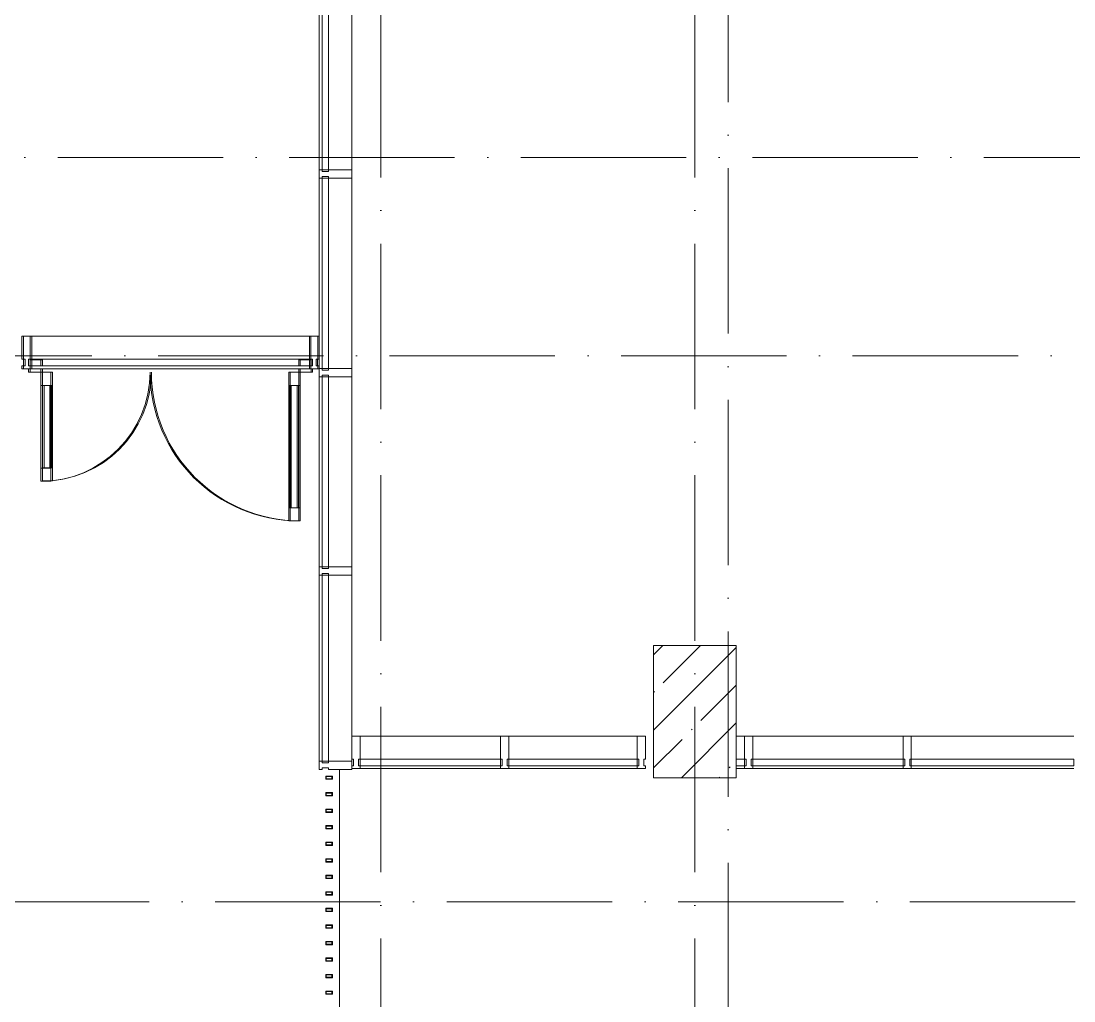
# Model space of a CAD drawing. Header units: millimetres. Extents: x -6467 to 106027, y -7090 to 195095.
# Drawn here: x 5684 to 12051, y 175296 to 181220 of the extents above; entities that cross this region are included whole.
import ezdxf

# ---------------------------------------------------------------- set-up
doc = ezdxf.new("R2010")
doc.units = ezdxf.units.MM
doc.linetypes.add('50_200_ШТРИХ_1Т_ш5_п1_п1_', pattern=[1400, 1000, -200, 0, -200])
for name, color, linetype, lineweight in [('A-DETL-GENF', 7, 'Continuous', 9), ('A-DOOR-2', 7, 'Continuous', 5), ('A-FLOR', 7, 'Continuous', 9), ('A-GLAZ-CWMG', 7, 'Continuous', 9), ('A-GLAZ-CWMG-1', 7, 'Continuous', 20), ('S-COLS', 7, 'Continuous', 9), ('S-COLS-1', 7, 'Continuous', 5), ('Ограждение', 7, 'Continuous', 9), ('Ограждение-1', 7, 'Continuous', 20)]:
    doc.layers.add(name, color=color, linetype=linetype, lineweight=lineweight)
doc.layers.add('Оси-3', color=7, linetype='50_200_ШТРИХ_1Т_ш5_п1_п1_', lineweight=9, true_color=0xaaaaaa)

# ---------------------------------------------------------------- blocks, each defined once
blk = doc.blocks.new('BSC_Колонна _Прямоугольная - 500х800-22614351-АИ_План этажа Радиаторы_3')
at = {"layer": 'S-COLS-1'}
h = blk.add_hatch(dxfattribs=at)
h.set_pattern_fill('FP_31', color=256, style=0, pattern_type=2)
h.set_pattern_definition([(45, (-9650, -74430.7), (-228.0985, 228.0985), []), (45, (-9421.9, -74430.7), (-228.0985, 228.0985), [403.225, -80.645, 6.706, -73.939])])
h.paths.add_polyline_path([(-250, -400), (250, -400), (250, 400), (-250, 400)])
for p, q in [((250, 400), (-250, 400)), ((-250, 400), (-250, -400)), ((250, -400), (250, 400)), ((-250, -400), (250, -400))]:
    blk.add_line(p, q, dxfattribs=at)
blk = doc.blocks.new('Прямоугольный импост - Импост структурный с накладкой - 180мм-21847957-АИ_План этажа Радиаторы_3')
at = {"layer": 'A-GLAZ-CWMG-1'}
for p, q in [((-50, 40), (-50, 180)), ((-50, 180), (0, 180)), ((0, 180), (0, 40)), ((-40, 40), (-50, 40)), ((-50, -17), (-50, 0)), ((-50, 0), (-40, 0)), ((-40, 0), (-40, 40)), ((-10, 40), (-10, 0)), ((0, 40), (-10, 40)), ((-10, 0), (0, 0)), ((0, 0), (0, -17)), ((0, -17), (-50, -17))]:
    blk.add_line(p, q, dxfattribs=at)
blk = doc.blocks.new('Прямоугольный импост - Импост структурный с накладкой - 180мм-25024415-АИ_План этажа Радиаторы_3')
at = {"layer": 'A-GLAZ-CWMG'}
for p, q in [((7625, 74283), (8475, 74283)), ((7625, 74103), (7625, 74143)), ((7625, 74143), (8475, 74143)), ((8475, 74143), (8475, 74103)), ((7625, 74103), (8475, 74103)), ((7625, 74086), (8475, 74086))]:
    blk.add_line(p, q, dxfattribs=at)
blk = doc.blocks.new('Прямоугольный импост - Импост структурный с накладкой - 180мм-22069925-АИ_План этажа Радиаторы_3')
at = {"layer": 'A-GLAZ-CWMG-1'}
for p, q in [((-25, 40), (-25, 180)), ((-25, 180), (25, 180)), ((25, 180), (25, 40)), ((-15, 40), (-25, 40)), ((-25, -17), (-25, 0)), ((-25, 0), (-15, 0)), ((-15, 0), (-15, 40)), ((15, 40), (15, 0)), ((25, 40), (15, 40)), ((15, 0), (25, 0)), ((25, 0), (25, -17)), ((25, -17), (-25, -17))]:
    blk.add_line(p, q, dxfattribs=at)
blk = doc.blocks.new('Прямоугольный импост - Импост структурный с накладкой - 180мм-25691684-АИ_План этажа Радиаторы_3')
at = {"layer": 'A-GLAZ-CWMG'}
for p, q in [((10958.3, 74283), (11941.7, 74283)), ((10958.3, 74103), (10958.3, 74143)), ((10958.3, 74143), (11941.7, 74143)), ((11941.7, 74143), (11941.7, 74103)), ((10958.3, 74103), (11941.7, 74103)), ((10958.3, 74086), (11941.7, 74086))]:
    blk.add_line(p, q, dxfattribs=at)
blk = doc.blocks.new('Прямоугольный импост - Импост структурный с накладкой - 180мм-20786484-АИ_План этажа Радиаторы_3')
at = {"layer": 'A-GLAZ-CWMG-1'}
for p, q in [((-50, 0), (-50, 17)), ((-50, 17), (0, 17)), ((-40, 0), (-50, 0)), ((-40, -40), (-40, 0)), ((0, 0), (-10, 0)), ((-10, 0), (-10, -40)), ((0, 17), (0, 0)), ((-50, -180), (-50, -40)), ((-50, -40), (-40, -40)), ((-10, -40), (0, -40)), ((0, -40), (0, -180)), ((0, -180), (-50, -180))]:
    blk.add_line(p, q, dxfattribs=at)
blk = doc.blocks.new('Прямоугольный импост - Импост структурный с накладкой - 180мм-26320074-АИ_План этажа Радиаторы_3')
at = {"layer": 'A-GLAZ-CWMG'}
for p, q in [((10000, 74283), (10908.3, 74283)), ((10000, 74103), (10000, 74143)), ((10000, 74143), (10908.3, 74143)), ((10908.3, 74143), (10908.3, 74103)), ((10000, 74103), (10908.3, 74103)), ((10000, 74086), (10908.3, 74086))]:
    blk.add_line(p, q, dxfattribs=at)
blk = doc.blocks.new('О_Элемент ограждения_Обод_Труба_ГОСТ 86452 - О_Элемент ограждения_Обод_Труба_ГОСТ 8645-68 2-28781764-АИ_План этажа Радиаторы_3')
at = {"layer": 'Ограждение-1'}
for p, q in [((-6900, 20), (-6920, 20)), ((-6920, 20), (-6920, -20)), ((-6917, 17), (-6903, 17)), ((-6917, -17), (-6917, 17)), ((-6903, 17), (-6903, -17)), ((-6900, -20), (-6900, 20)), ((0, 20), (-20, 20)), ((-20, 20), (-20, -20)), ((-17, 17), (-3, 17)), ((-17, -17), (-17, 17)), ((-3, 17), (-3, -17)), ((0, -20), (0, 20)), ((-6920, -20), (-6900, -20)), ((-6903, -17), (-6917, -17)), ((-20, -20), (0, -20)), ((-3, -17), (-17, -17))]:
    blk.add_line(p, q, dxfattribs=at)
blk = doc.blocks.new('О_Балясина_Труба_ГОСТ 86452 - О_Балясина_Труба_ГОСТ 8645-68 2-26159581-АИ_План этажа Радиаторы_3')
at = {"layer": 'Ограждение-1'}
for p, q in [((10, 20), (-10, 20)), ((-10, 20), (-10, -20)), ((-7, -17), (-7, 17)), ((-7, 17), (7, 17)), ((7, 17), (7, -17)), ((10, -20), (10, 20)), ((-10, -20), (10, -20)), ((7, -17), (-7, -17))]:
    blk.add_line(p, q, dxfattribs=at)
blk = doc.blocks.new('Прямоугольный импост - Импост структурный с накладкой - 180мм-V328-АИ_План этажа Радиаторы_3')
at = {"layer": 'A-GLAZ-CWMG'}
for p, q in [((8525, 74283), (9300, 74283)), ((8525, 74103), (8525, 74143)), ((8525, 74143), (9300, 74143)), ((9300, 74143), (9300, 74103)), ((8525, 74103), (9300, 74103)), ((8525, 74086), (9300, 74086))]:
    blk.add_line(p, q, dxfattribs=at)
blk = doc.blocks.new('Прямоугольный импост - Импост структурный с накладкой - 180мм-26320265-АИ_План этажа Радиаторы_3')
at = {"layer": 'A-GLAZ-CWMG'}
for p, q in [((9900, 74283), (9950, 74283)), ((9900, 74143), (9950, 74143)), ((9950, 74143), (9950, 74103)), ((9900, 74103), (9950, 74103)), ((9900, 74086), (9950, 74086))]:
    blk.add_line(p, q, dxfattribs=at)
blk = doc.blocks.new('Дверь_Витражная_СКБ_2Ст - ДВВ_ДАО_СОШ_Гардероб_EIW30-26322411-АИ_План этажа Радиаторы_3')
at = {"layer": 'A-DETL-GENF'}
for p, q in [((-854, 37.5), (-779, 37.5)), ((-779, 37.5), (-854, 37.5)), ((-779, 37.5), (-779, 0)), ((-779, 0), (-779, 37.5)), ((846, 37.5), (779, 37.5)), ((779, 37.5), (779, 0)), ((846, 37.5), (779, 37.5)), ((779, 37.5), (779, 0)), ((-854, -37.5), (-854, -17)), ((-854, -17), (-854, -37.5)), ((-779, -37.5), (-854, -37.5)), ((-854, -37.5), (-779, -37.5)), ((-779, -17), (-779, -37.5)), ((-779, -37.5), (-779, -17)), ((-719, -37.5), (-779, -37.5)), ((-779, -695.5), (-779, -37.5)), ((-719, -37.5), (-779, -37.5)), ((-779, -37.5), (-779, -695.5)), ((-719, -695.5), (-719, -37.5)), ((-719, -695.5), (-719, -37.5)), ((719, -37.5), (779, -37.5)), ((719, -937.5), (719, -37.5)), ((719, -37.5), (719, -937.5)), ((779, -37.5), (719, -37.5)), ((779, -17), (779, -37.5)), ((779, -17), (779, -37.5)), ((779, -937.5), (779, -37.5)), ((779, -937.5), (779, -37.5)), ((779, -37.5), (854, -37.5)), ((779, -37.5), (854, -37.5)), ((854, -37.5), (854, -17)), ((854, -37.5), (854, -17)), ((-779, -117.5), (-719, -117.5)), ((-769, -615.5), (-769, -117.5)), ((-725, -615.5), (-725, -117.5)), ((779, -117.5), (719, -117.5)), ((725, -857.5), (725, -117.5)), ((769, -857.5), (769, -117.5)), ((-779, -615.5), (-719, -615.5)), ((-779, -695.5), (-719, -695.5)), ((-779, -695.5), (-719, -695.5)), ((779, -857.5), (719, -857.5)), ((779, -937.5), (719, -937.5)), ((719, -937.5), (779, -937.5))]:
    blk.add_line(p, q, dxfattribs=at)
at = {"layer": 'A-DOOR-2'}
for p, q in [((-779, -695.5), (-779, -37.5)), ((779, -937.5), (779, -37.5))]:
    blk.add_line(p, q, dxfattribs=at)
for centre, radius, start, end in [((-779, -37.5), 658, 270, 0), ((779, -37.5), 900, 180, 270)]:
    blk.add_arc(centre, radius, start, end, dxfattribs=at)
blk = doc.blocks.new('Прямоугольный импост - Импост структурный с накладкой - 180мм-26322410-АИ_План этажа Радиаторы_3')
at = {"layer": 'A-GLAZ-CWMG'}
for p, q in [((7320, 76701), (5640, 76701)), ((5640, 76521), (5640, 76561)), ((7320, 76561), (5640, 76561)), ((7328, 76561), (7328, 76521)), ((7320, 76521), (5640, 76521)), ((7320, 76504), (5640, 76504))]:
    blk.add_line(p, q, dxfattribs=at)
blk = doc.blocks.new('Прямоугольный импост - Импост структурный с накладкой - 180мм-20786475-АИ_План этажа Радиаторы_3')
at = {"layer": 'A-GLAZ-CWMG-1'}
for p, q in [((-25, 0), (-25, 17)), ((-25, 17), (25, 17)), ((-15, 0), (-25, 0)), ((-15, -40), (-15, 0)), ((25, 0), (15, 0)), ((15, 0), (15, -40)), ((25, 17), (25, 0)), ((-25, -180), (-25, -40)), ((-25, -40), (-15, -40)), ((15, -40), (25, -40)), ((25, -40), (25, -180)), ((25, -180), (-25, -180))]:
    blk.add_line(p, q, dxfattribs=at)
blk = doc.blocks.new('Прямоугольный импост - Импост структурный с накладкой - 180мм-23263808-АИ_План этажа Радиаторы_3')
at = {"layer": 'A-GLAZ-CWMG-1'}
for p, q in [((-50, 0), (-50, 17)), ((-50, 17), (0, 17)), ((-40, 0), (-50, 0)), ((-40, -40), (-40, 0)), ((0, 0), (-10, 0)), ((-10, 0), (-10, -40)), ((0, 17), (0, 0)), ((-50, -180), (-50, -40)), ((-50, -40), (-40, -40)), ((-10, -40), (0, -40)), ((0, -40), (0, -180)), ((0, -180), (-50, -180))]:
    blk.add_line(p, q, dxfattribs=at)
blk = doc.blocks.new('Дверь_Витражная_СКБ_2Ст - ДВВ_ДАО_СОШ_Гардероб_EIW30-23208067-АИ_План этажа Радиаторы_3')
at = {"layer": 'A-DETL-GENF'}
for p, q in [((-845, 37.5), (-780, 37.5)), ((-780, 37.5), (-845, 37.5)), ((-780, 37.5), (-780, 0)), ((-780, 0), (-780, 37.5)), ((855, 37.5), (780, 37.5)), ((780, 37.5), (780, 0)), ((855, 37.5), (780, 37.5)), ((780, 37.5), (780, 0)), ((-855, -37.5), (-855, -17)), ((-855, -17), (-855, -37.5)), ((-780, -37.5), (-855, -37.5)), ((-855, -37.5), (-780, -37.5)), ((-780, -17), (-780, -37.5)), ((-780, -37.5), (-780, -17)), ((-720, -37.5), (-780, -37.5)), ((-780, -697.5), (-780, -37.5)), ((-720, -37.5), (-780, -37.5)), ((-780, -37.5), (-780, -697.5)), ((-720, -697.5), (-720, -37.5)), ((-720, -697.5), (-720, -37.5)), ((720, -37.5), (780, -37.5)), ((720, -937.5), (720, -37.5)), ((720, -37.5), (720, -937.5)), ((780, -37.5), (720, -37.5)), ((780, -17), (780, -37.5)), ((780, -17), (780, -37.5)), ((780, -937.5), (780, -37.5)), ((780, -937.5), (780, -37.5)), ((780, -37.5), (855, -37.5)), ((780, -37.5), (855, -37.5)), ((855, -37.5), (855, -17)), ((855, -37.5), (855, -17)), ((-780, -117.5), (-720, -117.5)), ((-770, -617.5), (-770, -117.5)), ((-726, -617.5), (-726, -117.5)), ((780, -117.5), (720, -117.5)), ((726, -857.5), (726, -117.5)), ((770, -857.5), (770, -117.5)), ((-780, -617.5), (-720, -617.5)), ((-780, -697.5), (-720, -697.5)), ((-780, -697.5), (-720, -697.5)), ((780, -857.5), (720, -857.5)), ((780, -937.5), (720, -937.5)), ((720, -937.5), (780, -937.5))]:
    blk.add_line(p, q, dxfattribs=at)
at = {"layer": 'A-DOOR-2'}
for p, q in [((-780, -697.5), (-780, -37.5)), ((780, -937.5), (780, -37.5))]:
    blk.add_line(p, q, dxfattribs=at)
for centre, radius, start, end in [((-780, -37.5), 660, 270, 0), ((780, -37.5), 900, 180, 270)]:
    blk.add_arc(centre, radius, start, end, dxfattribs=at)
blk = doc.blocks.new('Прямоугольный импост - Импост структурный с накладкой - 180мм-V330-АИ_План этажа Радиаторы_3')
at = {"layer": 'A-GLAZ-CWMG'}
for p, q in [((7320, 76701), (5640, 76701)), ((7320, 76561), (5640, 76561)), ((7320, 76561), (7320, 76521)), ((7320, 76521), (5640, 76521)), ((7320, 76504), (5640, 76504))]:
    blk.add_line(p, q, dxfattribs=at)
blk = doc.blocks.new('Прямоугольный импост - Импост структурный с накладкой - 180мм-25660309-АИ_План этажа Радиаторы_3')
at = {"layer": 'A-GLAZ-CWMG'}
for p, q in [((7378, 74130.7), (7378, 75255.7)), ((7395, 75255.7), (7435, 75255.7)), ((7395, 74130.7), (7395, 75255.7)), ((7435, 74130.7), (7435, 75255.7)), ((7575, 74283), (7575, 75255.7)), ((7435, 74130.7), (7395, 74130.7)), ((7575, 74130.7), (7575, 74143))]:
    blk.add_line(p, q, dxfattribs=at)
blk = doc.blocks.new('Прямоугольный импост - Импост структурный с накладкой - 180мм-25654063-АИ_План этажа Радиаторы_3')
at = {"layer": 'A-GLAZ-CWMG'}
for p, q in [((7378, 82505.7), (7378, 83655.7)), ((7395, 83655.7), (7435, 83655.7)), ((7395, 82505.7), (7395, 83655.7)), ((7435, 82505.7), (7435, 83655.7)), ((7575, 82505.7), (7575, 83655.7)), ((7435, 82505.7), (7395, 82505.7))]:
    blk.add_line(p, q, dxfattribs=at)
blk = doc.blocks.new('Прямоугольный импост - Импост структурный с накладкой - 180мм-V333-АИ_План этажа Радиаторы_3')
at = {"layer": 'A-GLAZ-CWMG'}
for p, q in [((7378, 76701), (7378, 77655.7)), ((7395, 77655.7), (7435, 77655.7)), ((7395, 76505.7), (7395, 77655.7)), ((7435, 76505.7), (7435, 77655.7)), ((7575, 76505.7), (7575, 77655.7)), ((7378, 76521), (7378, 76561)), ((7435, 76505.7), (7395, 76505.7))]:
    blk.add_line(p, q, dxfattribs=at)

msp = doc.modelspace()

# ---------------------------------------------------------------- linework, layer by layer
at = {"layer": 'A-FLOR'}
msp.add_line((7609.4, 169795.1), (7609.4, 176694.7), dxfattribs=at)
at = {"layer": 'Оси-3'}
for p, q in [((7859.4, 155072), (7859.4, 193895)), ((9759.4, 155072), (9759.4, 193895)), ((9959.4, 96724.3), (9959.4, 193895)), ((50309.4, 180395.1), (-5157.9, 180395.1)), ((32714.4, 179195.1), (-5157.9, 179195.1)), ((24659.4, 175895.1), (-5157.9, 175895.1))]:
    msp.add_line(p, q, dxfattribs=at)

# ---------------------------------------------------------------- block references
at = {"layer": 'A-DOOR-2'}
for name, p in [('Дверь_Витражная_СКБ_2Ст - ДВВ_ДАО_СОШ_Гардероб_EIW30-23208067-АИ_План этажа Радиаторы_3', (6584.4, 179135.1)), ('Дверь_Витражная_СКБ_2Ст - ДВВ_ДАО_СОШ_Гардероб_EIW30-23208067-АИ_План этажа Радиаторы_3', (6584.4, 179135.1)), ('Дверь_Витражная_СКБ_2Ст - ДВВ_ДАО_СОШ_Гардероб_EIW30-26322411-АИ_План этажа Радиаторы_3', (6593.4, 179135.1))]:
    msp.add_blockref(name, p, dxfattribs=at)
at = {"layer": 'A-GLAZ-CWMG'}
for name, p in [('Прямоугольный импост - Импост структурный с накладкой - 180мм-25654063-АИ_План этажа Радиаторы_3', (109.4, 97814)), ('Прямоугольный импост - Импост структурный с накладкой - 180мм-V333-АИ_План этажа Радиаторы_3', (109.4, 102614)), ('Прямоугольный импост - Импост структурный с накладкой - 180мм-26322410-АИ_План этажа Радиаторы_3', (109.4, 102614)), ('Прямоугольный импост - Импост структурный с накладкой - 180мм-V330-АИ_План этажа Радиаторы_3', (109.4, 102614)), ('Прямоугольный импост - Импост структурный с накладкой - 180мм-V330-АИ_План этажа Радиаторы_3', (109.4, 102614)), ('Прямоугольный импост - Импост структурный с накладкой - 180мм-25654063-АИ_План этажа Радиаторы_3', (109.4, 95414)), ('Прямоугольный импост - Импост структурный с накладкой - 180мм-25660309-АИ_План этажа Радиаторы_3', (109.4, 102614)), ('Прямоугольный импост - Импост структурный с накладкой - 180мм-25024415-АИ_План этажа Радиаторы_3', (109.4, 102614)), ('Прямоугольный импост - Импост структурный с накладкой - 180мм-V328-АИ_План этажа Радиаторы_3', (109.4, 102614)), ('Прямоугольный импост - Импост структурный с накладкой - 180мм-26320265-АИ_План этажа Радиаторы_3', (109.4, 102614)), ('Прямоугольный импост - Импост структурный с накладкой - 180мм-26320074-АИ_План этажа Радиаторы_3', (109.4, 102614)), ('Прямоугольный импост - Импост структурный с накладкой - 180мм-25691684-АИ_План этажа Радиаторы_3', (109.4, 102614))]:
    msp.add_blockref(name, p, dxfattribs=at)
at = {"layer": 'A-GLAZ-CWMG', "extrusion": (0, 0, -1)}
for name, p, rotation in [('Прямоугольный импост - Импост структурный с накладкой - 180мм-20786475-АИ_План этажа Радиаторы_3', (-7504.4, 180294.7), 270.0000000000001), ('Прямоугольный импост - Импост структурный с накладкой - 180мм-20786475-АИ_План этажа Радиаторы_3', (-5714.4, 179135.1), 180), ('Прямоугольный импост - Импост структурный с накладкой - 180мм-20786475-АИ_План этажа Радиаторы_3', (-5714.4, 179135.1), 180), ('Прямоугольный импост - Импост структурный с накладкой - 180мм-20786475-АИ_План этажа Радиаторы_3', (-5724.4, 179135.1), 180), ('Прямоугольный импост - Импост структурный с накладкой - 180мм-20786475-АИ_План этажа Радиаторы_3', (-7454.4, 179135.1), 180), ('Прямоугольный импост - Импост структурный с накладкой - 180мм-20786475-АИ_План этажа Радиаторы_3', (-7454.4, 179135.1), 180), ('Прямоугольный импост - Импост структурный с накладкой - 180мм-20786484-АИ_План этажа Радиаторы_3', (-7487.4, 179135.1), 180), ('Прямоугольный импост - Импост структурный с накладкой - 180мм-23263808-АИ_План этажа Радиаторы_3', (-7487.4, 179135.1), 180), ('Прямоугольный импост - Импост структурный с накладкой - 180мм-23263808-АИ_План этажа Радиаторы_3', (-7487.4, 179135.1), 180), ('Прямоугольный импост - Импост структурный с накладкой - 180мм-20786475-АИ_План этажа Радиаторы_3', (-7504.4, 179094.7), 270.0000000000001), ('Прямоугольный импост - Импост структурный с накладкой - 180мм-20786475-АИ_План этажа Радиаторы_3', (-7504.4, 177894.7), 270.0000000000001), ('Прямоугольный импост - Импост структурный с накладкой - 180мм-20786484-АИ_План этажа Радиаторы_3', (-7504.4, 176694.7), 270.0000000000001)]:
    msp.add_blockref(name, p, dxfattribs=dict(at, rotation=rotation))
for name, p in [('Прямоугольный импост - Импост структурный с накладкой - 180мм-21847957-АИ_План этажа Радиаторы_3', (-7684.4, 176717.1)), ('Прямоугольный импост - Импост структурный с накладкой - 180мм-22069925-АИ_План этажа Радиаторы_3', (-8609.4, 176717.1)), ('Прямоугольный импост - Импост структурный с накладкой - 180мм-22069925-АИ_План этажа Радиаторы_3', (-9434.4, 176717.1)), ('Прямоугольный импост - Импост структурный с накладкой - 180мм-22069925-АИ_План этажа Радиаторы_3', (-10084.4, 176717.1)), ('Прямоугольный импост - Импост структурный с накладкой - 180мм-22069925-АИ_План этажа Радиаторы_3', (-11042.8, 176717.1))]:
    msp.add_blockref(name, p, dxfattribs=at)
at = {"layer": 'S-COLS'}
msp.add_blockref('BSC_Колонна _Прямоугольная - 500х800-22614351-АИ_План этажа Радиаторы_3', (9759.4, 177044.7), dxfattribs=at)
at = {"layer": 'Ограждение'}
for name, p, rotation in [('О_Элемент ограждения_Обод_Труба_ГОСТ 86452 - О_Элемент ограждения_Обод_Труба_ГОСТ 8645-68 2-28781764-АИ_План этажа Радиаторы_3', (7547, 169735.6), 270.0000000000001), ('О_Балясина_Труба_ГОСТ 86452 - О_Балясина_Труба_ГОСТ 8645-68 2-26159581-АИ_План этажа Радиаторы_3', (7547, 176545.6), 90.00000000000024), ('О_Балясина_Труба_ГОСТ 86452 - О_Балясина_Труба_ГОСТ 8645-68 2-26159581-АИ_План этажа Радиаторы_3', (7547, 176445.6), 90.00000000000024), ('О_Балясина_Труба_ГОСТ 86452 - О_Балясина_Труба_ГОСТ 8645-68 2-26159581-АИ_План этажа Радиаторы_3', (7547, 176345.6), 90.00000000000024), ('О_Балясина_Труба_ГОСТ 86452 - О_Балясина_Труба_ГОСТ 8645-68 2-26159581-АИ_План этажа Радиаторы_3', (7547, 176245.6), 90.00000000000024), ('О_Балясина_Труба_ГОСТ 86452 - О_Балясина_Труба_ГОСТ 8645-68 2-26159581-АИ_План этажа Радиаторы_3', (7547, 176145.6), 90.00000000000024), ('О_Балясина_Труба_ГОСТ 86452 - О_Балясина_Труба_ГОСТ 8645-68 2-26159581-АИ_План этажа Радиаторы_3', (7547, 176045.6), 90.00000000000024), ('О_Балясина_Труба_ГОСТ 86452 - О_Балясина_Труба_ГОСТ 8645-68 2-26159581-АИ_План этажа Радиаторы_3', (7547, 175945.6), 90.00000000000024), ('О_Балясина_Труба_ГОСТ 86452 - О_Балясина_Труба_ГОСТ 8645-68 2-26159581-АИ_План этажа Радиаторы_3', (7547, 175845.6), 90.00000000000024), ('О_Балясина_Труба_ГОСТ 86452 - О_Балясина_Труба_ГОСТ 8645-68 2-26159581-АИ_План этажа Радиаторы_3', (7547, 175745.6), 90.00000000000024), ('О_Балясина_Труба_ГОСТ 86452 - О_Балясина_Труба_ГОСТ 8645-68 2-26159581-АИ_План этажа Радиаторы_3', (7547, 175645.6), 90.00000000000024), ('О_Балясина_Труба_ГОСТ 86452 - О_Балясина_Труба_ГОСТ 8645-68 2-26159581-АИ_План этажа Радиаторы_3', (7547, 175545.6), 90.00000000000024), ('О_Балясина_Труба_ГОСТ 86452 - О_Балясина_Труба_ГОСТ 8645-68 2-26159581-АИ_План этажа Радиаторы_3', (7547, 175445.6), 90.00000000000024), ('О_Балясина_Труба_ГОСТ 86452 - О_Балясина_Труба_ГОСТ 8645-68 2-26159581-АИ_План этажа Радиаторы_3', (7547, 175345.6), 90.00000000000024)]:
    msp.add_blockref(name, p, dxfattribs=dict(at, rotation=rotation))

doc.saveas('drawing.dxf')
